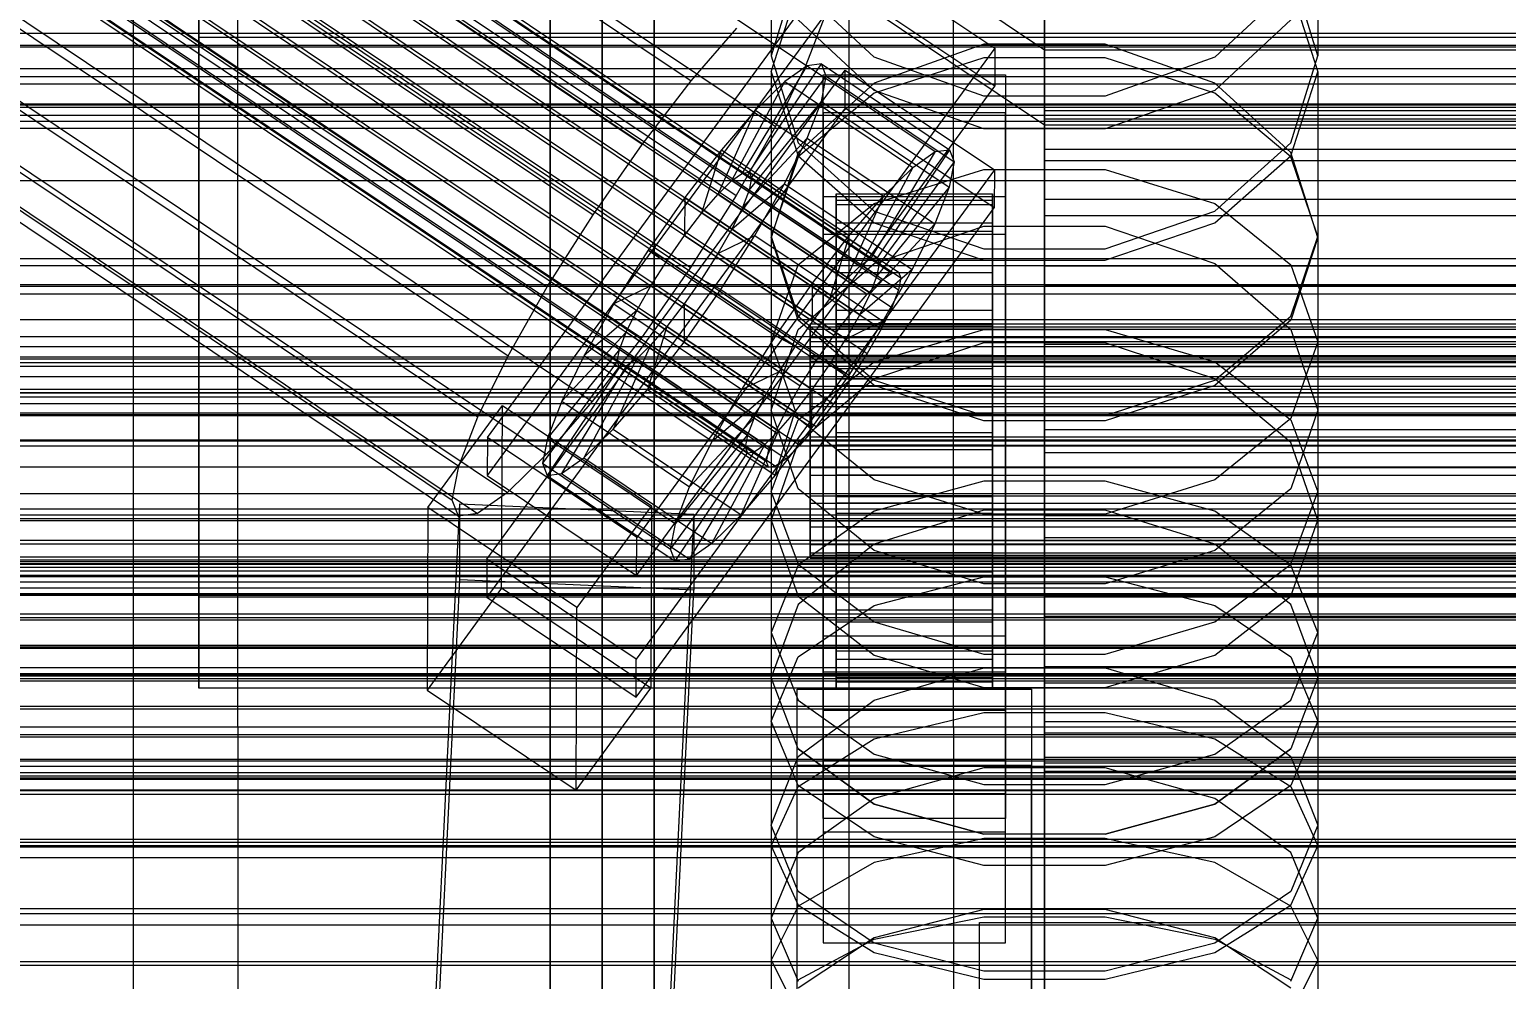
# Model space of a CAD drawing. Header units: millimetres. Extents: x -191664 to 191490, y -197311 to 10263.
# Drawn here: x -208 to -94.5, y -30609.4 to -30536.4 of the extents above; entities that cross this region are included whole.
import ezdxf

# ---------------------------------------------------------------- set-up
doc = ezdxf.new("R2010")
doc.units = ezdxf.units.MM
for name, color, linetype, lineweight in [('COTAS_USUARIO', 1, 'Continuous', 0), ('frontal_briquetadora', 7, 'Continuous', 0), ('frontal_C01', 7, 'Continuous', 0), ('frontal_C02', 7, 'Continuous', 0), ('frontal_C03', 7, 'Continuous', 0), ('frontal_mezcladora', 7, 'Continuous', 0), ('frontal_secador', 7, 'Continuous', 0)]:
    doc.layers.add(name, color=color, linetype=linetype, lineweight=lineweight)
doc.dimstyles.new('PLANTA_100', dxfattribs={"dimtxt": 250, "dimasz": 150, "dimexe": 150, "dimexo": 80, "dimgap": 100, "dimtad": 1, "dimtih": 1, "dimtoh": 1, "dimdec": 1, "dimdsep": 46, "dimcen": 0.09, "dimclrd": 1, "dimclre": 1, "dimclrt": 1, "dimadec": 0, "dimazin": 0, "dimtfac": 1, "dimtdec": 4, "dimtofl": 0, "dimtmove": 0, "dimatfit": 3, "dimfxl": 1, "dimtolj": 1, "dimtzin": 0, "dimarcsym": 0})

# ---------------------------------------------------------------- blocks, each defined once
blk = doc.blocks.new('*D108')
at = {"layer": 'COTAS_USUARIO', "color": 1, "lineweight": -2, "transparency": 16777216}
for p, q in [((-80, -30400), (-1350, -30400)), ((-1200, -31850), (-1200, -30550)), ((-80, -32000), (-1350, -32000))]:
    blk.add_line(p, q, dxfattribs=at)
at = {"layer": 'COTAS_USUARIO', "color": 1, "transparency": 16777216}
for points in [[(-1225, -30550), (-1175, -30550), (-1200, -30400)], [(-1225, -31850), (-1175, -31850), (-1200, -32000)]]:
    blk.add_solid(points, dxfattribs=at)
at = {"layer": 'Defpoints', "color": 0, "transparency": 16777216}
for p in [(-1200, -30400), (0, -30400), (0, -32000)]:
    blk.add_point(p, dxfattribs=at)
blk = doc.blocks.new('*D109')
at = {"layer": 'COTAS_USUARIO', "color": 1, "lineweight": -2, "transparency": 16777216}
for p, q in [((-80, -28700), (-1350, -28700)), ((-1200, -31850), (-1200, -28850)), ((-80, -32000), (-1350, -32000))]:
    blk.add_line(p, q, dxfattribs=at)
at = {"layer": 'COTAS_USUARIO', "color": 1, "transparency": 16777216}
for points in [[(-1225, -28850), (-1175, -28850), (-1200, -28700)], [(-1225, -31850), (-1175, -31850), (-1200, -32000)]]:
    blk.add_solid(points, dxfattribs=at)
at = {"layer": 'Defpoints', "color": 0, "transparency": 16777216}
for p in [(-1200, -28700), (0, -28700), (0, -32000)]:
    blk.add_point(p, dxfattribs=at)
blk = doc.blocks.new('*D110')
at = {"layer": 'COTAS_USUARIO', "color": 1, "lineweight": -2, "transparency": 16777216}
for p, q in [((-80, -30350), (-1350, -30350)), ((-1200, -31850), (-1200, -30500)), ((-80, -32000), (-1350, -32000))]:
    blk.add_line(p, q, dxfattribs=at)
at = {"layer": 'COTAS_USUARIO', "color": 1, "transparency": 16777216}
for points in [[(-1225, -30500), (-1175, -30500), (-1200, -30350)], [(-1225, -31850), (-1175, -31850), (-1200, -32000)]]:
    blk.add_solid(points, dxfattribs=at)
at = {"layer": 'Defpoints', "color": 0, "transparency": 16777216}
for p in [(-1200, -30350), (0, -30350), (0, -32000)]:
    blk.add_point(p, dxfattribs=at)
blk = doc.blocks.new('*D111')
at = {"layer": 'COTAS_USUARIO', "color": 1, "lineweight": -2, "transparency": 16777216}
for p, q in [((-80, -27700), (-1350, -27700)), ((-1200, -31850), (-1200, -27850)), ((-80, -32000), (-1350, -32000))]:
    blk.add_line(p, q, dxfattribs=at)
at = {"layer": 'COTAS_USUARIO', "color": 1, "transparency": 16777216}
for points in [[(-1225, -27850), (-1175, -27850), (-1200, -27700)], [(-1225, -31850), (-1175, -31850), (-1200, -32000)]]:
    blk.add_solid(points, dxfattribs=at)
at = {"layer": 'Defpoints', "color": 0, "transparency": 16777216}
for p in [(-1200, -27700), (0, -27700), (0, -32000)]:
    blk.add_point(p, dxfattribs=at)
blk = doc.blocks.new('*D121')
at = {"layer": 'COTAS_USUARIO', "color": 1, "lineweight": -2, "transparency": 16777216}
for p, q in [((-80, -29000), (-1350, -29000)), ((-1200, -31850), (-1200, -29150)), ((-80, -32000), (-1350, -32000))]:
    blk.add_line(p, q, dxfattribs=at)
at = {"layer": 'COTAS_USUARIO', "color": 1, "transparency": 16777216}
for points in [[(-1225, -29150), (-1175, -29150), (-1200, -29000)], [(-1225, -31850), (-1175, -31850), (-1200, -32000)]]:
    blk.add_solid(points, dxfattribs=at)
at = {"layer": 'Defpoints', "color": 0, "transparency": 16777216}
for p in [(-1200, -29000), (0, -29000), (0, -32000)]:
    blk.add_point(p, dxfattribs=at)

msp = doc.modelspace()

# ---------------------------------------------------------------- linework, layer by layer
at = {"layer": 'frontal_briquetadora', "color": 8, "true_color": 0x728089}
for p, q in [((-164, -30454.15), (-164, -30698)), ((-160, -30698), (-160, -30454.15)), ((-164, -30719.29), (-164, -30492.29))]:
    msp.add_line(p, q, dxfattribs=at)
at = {"layer": 'frontal_briquetadora', "color": 254, "true_color": 0xd5dbd6}
for p, q in [((-160, -30478.15), (-160, -30722)), ((-160, -30727.14), (-160, -30483.29))]:
    msp.add_line(p, q, dxfattribs=at)
at = {"layer": 'frontal_briquetadora', "color": 250, "true_color": 0x30373b}
for p, q in [((-160, -30483.29), (-160, -30715.65)), ((-160, -30722.08), (-160, -30489.72))]:
    msp.add_line(p, q, dxfattribs=at)
at = {"layer": 'frontal_briquetadora', "color": 252, "true_color": 0x77858c}
for p, q in [((-160, -30489.72), (-160, -30716.72)), ((-160, -30719.29), (-160, -30492.29))]:
    msp.add_line(p, q, dxfattribs=at)
at = {"layer": 'frontal_briquetadora', "color": 8, "true_color": 0x64747c}
for p, q in [((-168, -30713.16), (-168, -30492.29)), ((-160, -30492.29), (-160, -30713.16)), ((-168, -30497.43), (-168, -30718.3)), ((-160, -30718.3), (-160, -30497.43))]:
    msp.add_line(p, q, dxfattribs=at)
at = {"layer": 'frontal_briquetadora', "color": 9, "true_color": 0xb9c3c2}
for p, q in [((-160, -30536.5), (-160, -30526.04)), ((-151, -30526.33), (-151, -30538.42)), ((-109, -30526.33), (-109, -30538.42)), ((-160, -30529.17), (-160, -30538.19)), ((-195, -30580), (-195, -30530)), ((-195, -30530), (-195, -30537)), ((-160, -30530.03), (-160, -30544.8)), ((-160, -30530.5), (-160, -30545.25)), ((-160, -30545.7), (-160, -30530.97)), ((-148.92, -30531.6), (-151, -30538.42)), ((-109, -30538.42), (-111.08, -30531.6)), ((-151, -30539.63), (-148.92, -30533.19)), ((-143.09, -30538.5), (-148.92, -30533.08)), ((-111.08, -30533.08), (-116.91, -30538.5)), ((-111.08, -30533.19), (-109, -30539.63)), ((-143.09, -30541.07), (-148.92, -30535.65)), ((-111.08, -30535.65), (-116.91, -30541.07)), ((195, -30537), (-195, -30537)), ((-195, -30537), (-195, -30587)), ((-160, -30540.77), (-160, -30536.5)), ((-160, -30538.19), (-160, -30540.77)), ((-151, -30538.42), (-148.92, -30545.1)), ((-134.67, -30537.51), (-143.09, -30540.51)), ((-134.67, -30541.5), (-143.09, -30538.5)), ((-134.67, -30538.55), (-143.09, -30541.27)), ((-125.33, -30537.51), (-134.67, -30537.51)), ((-125.33, -30538.55), (-134.67, -30538.55)), ((-116.91, -30540.51), (-125.33, -30537.51)), ((-116.91, -30538.5), (-125.33, -30541.5)), ((-116.91, -30541.27), (-125.33, -30538.55)), ((-111.08, -30545.1), (-109, -30538.42)), ((-151, -30539.63), (-151, -30552.36)), ((-151, -30539.63), (-148.92, -30546.08)), ((-111.08, -30546.08), (-109, -30539.63)), ((-109, -30539.63), (-109, -30552.36)), ((-143.09, -30540.51), (-148.92, -30545.84)), ((-111.08, -30545.84), (-116.91, -30540.51)), ((-143.09, -30541.27), (-148.92, -30546.18)), ((-134.67, -30544.03), (-143.09, -30541.07)), ((-125.33, -30541.5), (-134.67, -30541.5)), ((-116.91, -30541.07), (-125.33, -30544.03)), ((-111.08, -30546.18), (-116.91, -30541.27)), ((-125.33, -30544.03), (-134.67, -30544.03)), ((-160, -30544.8), (-160, -30558.87)), ((-160, -30545.25), (-160, -30559.3)), ((-148.92, -30545.1), (-143.09, -30550.35)), ((-116.91, -30550.35), (-111.08, -30545.1)), ((-160, -30559.73), (-160, -30545.7)), ((-148.92, -30545.84), (-151, -30552.36)), ((-148.92, -30546.18), (-151, -30552.3)), ((-148.92, -30546.08), (-143.09, -30551.24)), ((-116.91, -30551.24), (-111.08, -30546.08)), ((-109, -30552.36), (-111.08, -30545.84)), ((-109, -30552.3), (-111.08, -30546.18)), ((-143.09, -30549.75), (-134.67, -30547.13)), ((-134.67, -30547.13), (-125.33, -30547.13)), ((-125.33, -30547.13), (-116.91, -30549.75)), ((-148.92, -30554.48), (-143.09, -30549.75)), ((-116.91, -30549.75), (-111.08, -30554.48)), ((-143.09, -30550.35), (-134.67, -30553.23)), ((-125.33, -30553.23), (-116.91, -30550.35)), ((-143.09, -30551.24), (-134.67, -30554.11)), ((-143.09, -30554.36), (-134.67, -30551.49)), ((-134.67, -30551.49), (-125.33, -30551.49)), ((-125.33, -30554.11), (-116.91, -30551.24)), ((-125.33, -30551.49), (-116.91, -30554.36)), ((-151, -30552.3), (-151, -30565.64)), ((-151, -30552.3), (-148.92, -30558.42)), ((-148.92, -30558.73), (-151, -30552.36)), ((-134.67, -30553.23), (-125.33, -30553.23)), ((-111.08, -30558.42), (-109, -30552.3)), ((-109, -30552.36), (-111.08, -30558.73)), ((-109, -30552.3), (-109, -30565.64)), ((-148.92, -30559.44), (-143.09, -30554.36)), ((-134.67, -30554.11), (-125.33, -30554.11)), ((-116.91, -30554.36), (-111.08, -30559.44)), ((-151, -30560.38), (-148.92, -30554.48)), ((-111.08, -30554.48), (-109, -30560.38)), ((-160, -30558.87), (-160, -30572.22)), ((-148.92, -30558.42), (-143.09, -30563.33)), ((-143.09, -30563.73), (-148.92, -30558.73)), ((-116.91, -30563.33), (-111.08, -30558.42)), ((-111.08, -30558.73), (-116.91, -30563.73)), ((-160, -30559.3), (-160, -30572.62)), ((-160, -30573.03), (-160, -30559.73)), ((-151, -30565.64), (-148.92, -30559.44)), ((-143.09, -30561.92), (-134.67, -30559.45)), ((-134.67, -30559.45), (-125.33, -30559.45)), ((-125.33, -30559.45), (-116.91, -30561.92)), ((-111.08, -30559.44), (-109, -30565.64)), ((-151, -30560.38), (-151, -30574.1)), ((-148.92, -30566.27), (-151, -30560.38)), ((-134.67, -30560.45), (-143.09, -30563.22)), ((-125.33, -30560.45), (-134.67, -30560.45)), ((-116.91, -30563.22), (-125.33, -30560.45)), ((-109, -30560.38), (-111.08, -30566.27)), ((-109, -30560.38), (-109, -30574.1)), ((-148.92, -30566.37), (-143.09, -30561.92)), ((-116.91, -30561.92), (-111.08, -30566.37)), ((-143.09, -30563.22), (-148.92, -30568.13)), ((-143.09, -30563.33), (-134.67, -30566.05)), ((-125.33, -30566.05), (-116.91, -30563.33)), ((-111.08, -30568.13), (-116.91, -30563.22)), ((-134.67, -30566.46), (-143.09, -30563.73)), ((-116.91, -30563.73), (-125.33, -30566.46)), ((-148.92, -30571.68), (-151, -30565.64)), ((-109, -30565.64), (-111.08, -30571.68)), ((-151, -30571.91), (-148.92, -30566.37)), ((-143.09, -30571), (-148.92, -30566.27)), ((-134.67, -30566.05), (-125.33, -30566.05)), ((-125.33, -30566.46), (-134.67, -30566.46)), ((-111.08, -30566.27), (-116.91, -30571)), ((-111.08, -30566.37), (-109, -30571.91)), ((-148.92, -30568.13), (-151, -30574.1)), ((-109, -30574.1), (-111.08, -30568.13)), ((-134.67, -30573.62), (-143.09, -30571)), ((-134.67, -30571.08), (-143.09, -30573.39)), ((-125.33, -30571.08), (-134.67, -30571.08)), ((-116.91, -30571), (-125.33, -30573.62)), ((-116.91, -30573.39), (-125.33, -30571.08)), ((-160, -30572.22), (-160, -30584.8)), ((-151, -30571.91), (-151, -30586.19)), ((-151, -30571.91), (-148.92, -30577.46)), ((-143.09, -30576.41), (-148.92, -30571.68)), ((-111.08, -30571.68), (-116.91, -30576.41)), ((-111.08, -30577.46), (-109, -30571.91)), ((-109, -30571.91), (-109, -30586.19)), ((-160, -30572.62), (-160, -30585.18)), ((-160, -30585.56), (-160, -30573.03)), ((-143.09, -30573.39), (-148.92, -30577.55)), ((-134.67, -30573.31), (-143.09, -30575.93)), ((-125.33, -30573.31), (-134.67, -30573.31)), ((-125.33, -30573.62), (-134.67, -30573.62)), ((-116.91, -30575.93), (-125.33, -30573.31)), ((-111.08, -30577.55), (-116.91, -30573.39)), ((-151, -30574.1), (-148.92, -30579.92)), ((-111.08, -30579.92), (-109, -30574.1)), ((-143.09, -30575.93), (-148.92, -30580.56)), ((-111.08, -30580.56), (-116.91, -30575.93)), ((-134.67, -30578.99), (-143.09, -30576.41)), ((-116.91, -30576.41), (-125.33, -30578.99)), ((-148.92, -30577.55), (-151, -30582.73)), ((-148.92, -30577.46), (-143.09, -30581.91)), ((-116.91, -30581.91), (-111.08, -30577.46)), ((-109, -30582.73), (-111.08, -30577.55)), ((-143.09, -30580.64), (-134.67, -30578.44)), ((-134.67, -30578.44), (-125.33, -30578.44)), ((-125.33, -30578.99), (-134.67, -30578.99)), ((-125.33, -30578.44), (-116.91, -30580.64)), ((-195, -30587), (-195, -30580)), ((195, -30580), (-195, -30580)), ((-148.92, -30580.56), (-151, -30586.19)), ((-148.92, -30579.92), (-143.09, -30584.46)), ((-116.91, -30584.46), (-111.08, -30579.92)), ((-109, -30586.19), (-111.08, -30580.56)), ((-148.92, -30584.6), (-143.09, -30580.64)), ((-116.91, -30580.64), (-111.08, -30584.6)), ((-151, -30582.73), (-151, -30597.53)), ((-151, -30582.73), (-148.92, -30587.92)), ((-143.09, -30581.91), (-134.67, -30584.38)), ((-125.33, -30584.38), (-116.91, -30581.91)), ((-111.08, -30587.92), (-109, -30582.73)), ((-109, -30582.73), (-109, -30597.53)), ((-160, -30584.8), (-160, -30596.59)), ((-151, -30589.54), (-148.92, -30584.6)), ((-143.09, -30584.46), (-134.67, -30586.94)), ((-134.67, -30584.38), (-125.33, -30584.38)), ((-125.33, -30586.94), (-116.91, -30584.46)), ((-111.08, -30584.6), (-109, -30589.54)), ((-160, -30585.18), (-160, -30596.94)), ((-160, -30597.3), (-160, -30585.56)), ((-148.92, -30591.66), (-151, -30586.19)), ((-143.09, -30587.91), (-134.67, -30585.44)), ((-134.67, -30585.44), (-125.33, -30585.44)), ((-125.33, -30585.44), (-116.91, -30587.91)), ((-109, -30586.19), (-111.08, -30591.66)), ((195, -30587), (-195, -30587)), ((-134.67, -30586.94), (-125.33, -30586.94)), ((-148.92, -30592.26), (-143.09, -30587.91)), ((-148.92, -30587.92), (-143.09, -30592.08)), ((-116.91, -30587.91), (-111.08, -30592.26)), ((-116.91, -30592.08), (-111.08, -30587.92)), ((-151, -30589.54), (-151, -30604.67)), ((-148.92, -30594.48), (-151, -30589.54)), ((-143.09, -30590.9), (-134.67, -30588.87)), ((-134.67, -30588.87), (-125.33, -30588.87)), ((-125.33, -30588.87), (-116.91, -30590.9)), ((-109, -30589.54), (-111.08, -30594.48)), ((-109, -30589.54), (-109, -30604.67)), ((-148.92, -30594.55), (-143.09, -30590.9)), ((-143.09, -30595.92), (-148.92, -30591.66)), ((-148.92, -30591.66), (-143.09, -30595.91)), ((-116.91, -30590.9), (-111.08, -30594.55)), ((-111.08, -30591.66), (-116.91, -30595.92)), ((-116.91, -30595.91), (-111.08, -30591.66)), ((-151, -30597.53), (-148.92, -30592.26)), ((-143.09, -30592.08), (-134.67, -30594.39)), ((-125.33, -30594.39), (-116.91, -30592.08)), ((-111.08, -30592.26), (-109, -30597.53)), ((-134.67, -30593.12), (-143.09, -30595.48)), ((-125.33, -30593.12), (-134.67, -30593.12)), ((-116.91, -30595.48), (-125.33, -30593.12)), ((-151, -30599.11), (-148.92, -30594.55)), ((-143.09, -30598.43), (-148.92, -30594.48)), ((-134.67, -30594.39), (-125.33, -30594.39)), ((-111.08, -30594.48), (-116.91, -30598.43)), ((-111.08, -30594.55), (-109, -30599.11)), ((-143.09, -30595.48), (-148.92, -30599.64)), ((-143.09, -30595.91), (-134.67, -30598.23)), ((-134.67, -30598.23), (-143.09, -30595.92)), ((-125.33, -30598.23), (-116.91, -30595.91)), ((-116.91, -30595.92), (-125.33, -30598.23)), ((-111.08, -30599.64), (-116.91, -30595.48)), ((-160, -30596.59), (-160, -30607.55)), ((-160, -30596.94), (-160, -30607.88)), ((-160, -30608.21), (-160, -30597.3)), ((-148.92, -30602.63), (-151, -30597.53)), ((-109, -30597.53), (-111.08, -30602.63)), ((-134.67, -30600.63), (-143.09, -30598.43)), ((-134.67, -30598.55), (-143.09, -30600.4)), ((-125.33, -30598.23), (-134.67, -30598.23)), ((-125.33, -30598.55), (-134.67, -30598.55)), ((-116.91, -30598.43), (-125.33, -30600.63)), ((-116.91, -30600.4), (-125.33, -30598.55)), ((-151, -30599.11), (-151, -30614.7)), ((-151, -30599.11), (-148.92, -30603.67)), ((-148.92, -30599.64), (-151, -30604.67)), ((-111.08, -30603.67), (-109, -30599.11)), ((-109, -30604.67), (-111.08, -30599.64)), ((-109, -30599.11), (-109, -30614.7)), ((-143.09, -30600.4), (-148.92, -30603.74)), ((-125.33, -30600.63), (-134.67, -30600.63)), ((-111.08, -30603.74), (-116.91, -30600.4)), ((-143.09, -30606.6), (-148.92, -30602.63)), ((-111.08, -30602.63), (-116.91, -30606.6)), ((-148.92, -30603.74), (-151, -30607.9)), ((-148.92, -30603.67), (-143.09, -30607.32)), ((-134.67, -30604), (-143.09, -30606.19)), ((-125.33, -30604), (-134.67, -30604)), ((-116.91, -30606.19), (-125.33, -30604)), ((-116.91, -30607.32), (-111.08, -30603.67)), ((-109, -30607.9), (-111.08, -30603.74)), ((-151, -30604.67), (-148.92, -30609.51)), ((-143.09, -30606.3), (-134.67, -30604.56)), ((-134.67, -30604.56), (-125.33, -30604.56)), ((-125.33, -30604.56), (-116.91, -30606.3)), ((-111.08, -30609.51), (-109, -30604.67)), ((-143.09, -30606.19), (-148.92, -30610.05)), ((-148.92, -30609.42), (-143.09, -30606.3)), ((-134.67, -30608.75), (-143.09, -30606.6)), ((-116.91, -30606.6), (-125.33, -30608.75)), ((-111.08, -30610.05), (-116.91, -30606.19)), ((-116.91, -30606.3), (-111.08, -30609.42)), ((-160, -30607.55), (-160, -30617.66)), ((-143.09, -30607.32), (-134.67, -30609.35)), ((-125.33, -30609.35), (-116.91, -30607.32)), ((-160, -30607.88), (-160, -30617.96)), ((-160, -30618.26), (-160, -30608.21)), ((-151, -30607.9), (-151, -30623.91)), ((-151, -30607.9), (-148.92, -30612.06)), ((-125.33, -30608.75), (-134.67, -30608.75)), ((-111.08, -30612.06), (-109, -30607.9)), ((-109, -30607.9), (-109, -30623.91)), ((-134.67, -30609.35), (-125.33, -30609.35))]:
    msp.add_line(p, q, dxfattribs=at)
at = {"layer": 'frontal_C01', "color": 139, "true_color": 0x345e4e}
for p, q in [((-130, -30740.44), (-130, -30428.25)), ((-130, -30433.94), (-130, -30746.13))]:
    msp.add_line(p, q, dxfattribs=at)
at = {"layer": 'frontal_C01', "color": 139, "true_color": 0x354b57}
for p, q in [((-425, -30543.44), (425, -30543.44)), ((-450, -30566.05), (450, -30566.05)), ((450, -30578.86), (-450, -30578.86)), ((450, -30599.21), (-450, -30599.21))]:
    msp.add_line(p, q, dxfattribs=at)
at = {"layer": 'frontal_C02', "color": 139, "true_color": 0x345e4e}
for p, q in [((-130, -30537.97), (-130, -30253.15)), ((-130, -30258.89), (-130, -30543.72)), ((-130, -30537.97), (-228.3, -30472.12)), ((-228.3, -30477.86), (-130, -30543.72)), ((-130, -30822.8), (-130, -30537.97)), ((0, -30537.97), (-130, -30537.97)), ((-130, -30543.72), (-130, -30828.54)), ((-130, -30543.72), (0, -30543.72))]:
    msp.add_line(p, q, dxfattribs=at)
at = {"layer": 'frontal_C02', "color": 9, "true_color": 0xbac6cb}
for p, q in [((-356.35, -30412.44), (-142.55, -30555.68)), ((-355.53, -30411.87), (-141.73, -30555.11)), ((-355.02, -30411.8), (-141.22, -30555.04)), ((-354.84, -30412.24), (-141.04, -30555.48)), ((-357.42, -30413.48), (-143.62, -30556.72)), ((-355.02, -30413.16), (-141.22, -30556.4)), ((-355.54, -30414.5), (-141.74, -30557.74)), ((-358.66, -30414.92), (-144.86, -30558.16)), ((-146.2, -30559.9), (-360, -30416.65)), ((-356.36, -30416.16), (-142.56, -30559.4)), ((-357.43, -30418.04), (-143.64, -30561.28)), ((-361.33, -30418.57), (-147.53, -30561.81)), ((-362.58, -30420.53), (-148.78, -30563.77)), ((-358.68, -30420), (-144.88, -30563.24)), ((-363.65, -30422.41), (-149.85, -30565.65)), ((-360.02, -30421.92), (-146.22, -30565.16)), ((-361.35, -30423.65), (-147.55, -30566.89)), ((-364.47, -30424.07), (-150.67, -30567.32)), ((-364.99, -30425.41), (-151.19, -30568.65)), ((-363.66, -30426.13), (-149.86, -30569.37)), ((-362.6, -30425.09), (-148.8, -30568.33)), ((-365.17, -30426.33), (-151.37, -30569.58)), ((-364.99, -30426.77), (-151.2, -30570.02)), ((-364.48, -30426.7), (-150.68, -30569.95)), ((-142.55, -30555.68), (-141.73, -30555.11)), ((-141.73, -30555.11), (-141.22, -30555.04)), ((-141.22, -30555.04), (-141.04, -30555.48)), ((-141.04, -30555.48), (-141.22, -30556.4)), ((-144.86, -30558.16), (-143.62, -30556.72)), ((-143.62, -30556.72), (-142.55, -30555.68)), ((-141.22, -30556.4), (-141.74, -30557.74)), ((-141.74, -30557.74), (-142.56, -30559.4)), ((-146.2, -30559.9), (-144.86, -30558.16)), ((-148, -30559.4), (-148, -30559.01)), ((-148, -30559.01), (-148, -30559.24)), ((-148, -30559.01), (148, -30559.01)), ((-148, -30559.24), (-148, -30560.06)), ((-148, -30559.24), (148, -30559.24)), ((-148, -30560.37), (-148, -30559.4)), ((-148, -30559.4), (148, -30559.4)), ((-148, -30560.06), (-148, -30561.43)), ((-148, -30560.06), (148, -30560.06)), ((-147.53, -30561.81), (-146.2, -30559.9)), ((-142.56, -30559.4), (-143.64, -30561.28)), ((-148, -30561.87), (-148, -30560.37)), ((-148, -30560.37), (148, -30560.37)), ((-148.78, -30563.77), (-147.53, -30561.81)), ((-148, -30561.43), (-148, -30563.24)), ((-148, -30561.43), (148, -30561.43)), ((-148, -30563.78), (-148, -30561.87)), ((-148, -30561.87), (148, -30561.87)), ((-143.64, -30561.28), (-144.88, -30563.24)), ((-148, -30563.24), (-148, -30565.38)), ((-148, -30563.24), (148, -30563.24)), ((-144.88, -30563.24), (-146.22, -30565.16)), ((-149.85, -30565.65), (-148.78, -30563.77)), ((-148, -30565.98), (-148, -30563.78)), ((-148, -30563.78), (148, -30563.78)), ((-150.67, -30567.32), (-149.85, -30565.65)), ((-148, -30565.38), (-148, -30567.69)), ((148, -30565.38), (-148, -30565.38)), ((-146.22, -30565.16), (-147.55, -30566.89)), ((-147.55, -30566.89), (-148.8, -30568.33)), ((-148, -30568.32), (-148, -30565.98)), ((-148, -30565.98), (148, -30565.98)), ((-151.19, -30568.65), (-150.67, -30567.32)), ((-148, -30567.69), (-148, -30570.03)), ((-148, -30567.69), (148, -30567.69)), ((-151.37, -30569.58), (-151.19, -30568.65)), ((-148.8, -30568.33), (-149.86, -30569.37)), ((-148, -30570.64), (-148, -30568.32)), ((-148, -30568.32), (148, -30568.32)), ((-151.2, -30570.02), (-151.37, -30569.58)), ((-150.68, -30569.95), (-151.2, -30570.02)), ((-149.86, -30569.37), (-150.68, -30569.95)), ((-148, -30570.03), (-148, -30572.23)), ((-148, -30570.03), (148, -30570.03)), ((-148, -30572.78), (-148, -30570.64)), ((-148, -30570.64), (148, -30570.64)), ((-148, -30572.23), (-148, -30574.15)), ((-148, -30572.23), (148, -30572.23)), ((-148, -30574.59), (-148, -30572.78)), ((-148, -30572.78), (148, -30572.78)), ((-148, -30574.15), (-148, -30575.64)), ((-148, -30574.15), (148, -30574.15)), ((-148, -30575.95), (-148, -30574.59)), ((-148, -30574.59), (148, -30574.59)), ((-148, -30575.64), (-148, -30576.61)), ((-148, -30575.64), (148, -30575.64)), ((-148, -30576.78), (-148, -30575.95)), ((-148, -30575.95), (148, -30575.95)), ((-148, -30576.61), (-148, -30577)), ((-148, -30576.61), (148, -30576.61)), ((-148, -30577), (-148, -30576.78)), ((-148, -30576.78), (148, -30576.78)), ((-148, -30577), (148, -30577))]:
    msp.add_line(p, q, dxfattribs=at)
at = {"layer": 'frontal_C02', "color": 252, "true_color": 0x83939a}
for p, q in [((-332.66, -30415.65), (-148.35, -30539.13)), ((-341.46, -30416.84), (-157.15, -30540.33)), ((-334.98, -30420.35), (-150.67, -30543.83)), ((-160.92, -30545.22), (-345.23, -30421.74)), ((-338, -30425.65), (-153.69, -30549.13)), ((-349, -30427.14), (-164.69, -30550.63)), ((-341.52, -30431.19), (-157.21, -30554.67)), ((-352.52, -30432.68), (-168.21, -30556.17)), ((-345.29, -30436.59), (-160.98, -30560.07)), ((-355.54, -30437.98), (-171.23, -30561.46)), ((-349.06, -30441.48), (-164.75, -30564.97)), ((-357.86, -30442.68), (-173.55, -30566.16)), ((-359.33, -30446.46), (-175.02, -30569.94)), ((-352.57, -30445.54), (-168.26, -30569.02)), ((-355.58, -30448.48), (-171.28, -30571.96)), ((-359.83, -30449.06), (-175.52, -30572.54)), ((-359.34, -30450.3), (-175.03, -30573.78)), ((-357.89, -30450.1), (-173.58, -30573.59)), ((-157.15, -30540.33), (-153.64, -30536.27)), ((-146.89, -30535.35), (-148.35, -30539.13)), ((-148.35, -30539.13), (-150.67, -30543.83)), ((-160.92, -30545.22), (-157.15, -30540.33)), ((-130, -30543.72), (-130, -30542.62)), ((-130, -30542.62), (-130, -30543.26)), ((-130, -30542.62), (130, -30542.62)), ((-150.67, -30543.83), (-153.69, -30549.13)), ((-130, -30543.26), (-130, -30545.58)), ((-130, -30543.26), (130, -30543.26)), ((-130, -30546.46), (-130, -30543.72)), ((-130, -30543.72), (130, -30543.72)), ((-164.69, -30550.63), (-160.92, -30545.22)), ((-130, -30545.58), (-130, -30549.43)), ((-130, -30545.58), (130, -30545.58)), ((-130, -30550.68), (-130, -30546.46)), ((-130, -30546.46), (130, -30546.46)), ((-153.69, -30549.13), (-157.21, -30554.67)), ((-130, -30549.43), (-130, -30554.55)), ((-130, -30549.43), (130, -30549.43)), ((-168.21, -30556.17), (-164.69, -30550.63)), ((-130, -30556.08), (-130, -30550.68)), ((-130, -30550.68), (130, -30550.68)), ((-157.21, -30554.67), (-160.98, -30560.07)), ((-130, -30554.55), (-130, -30560.58)), ((-130, -30554.55), (130, -30554.55)), ((-171.23, -30561.46), (-168.21, -30556.17)), ((-130, -30562.29), (-130, -30556.08)), ((-130, -30556.08), (130, -30556.08)), ((-160.98, -30560.07), (-164.75, -30564.97)), ((-130, -30560.58), (-130, -30567.12)), ((130, -30560.58), (-130, -30560.58)), ((-173.55, -30566.16), (-171.23, -30561.46)), ((-130, -30568.89), (-130, -30562.29)), ((-130, -30562.29), (130, -30562.29)), ((-164.75, -30564.97), (-168.26, -30569.02)), ((-175.02, -30569.94), (-173.55, -30566.16)), ((-130, -30567.12), (-130, -30573.72)), ((-130, -30567.12), (130, -30567.12)), ((-168.26, -30569.02), (-171.28, -30571.96)), ((-130, -30575.43), (-130, -30568.89)), ((-130, -30568.89), (130, -30568.89)), ((-175.52, -30572.54), (-175.02, -30569.94)), ((-175.03, -30573.78), (-175.52, -30572.54)), ((-171.28, -30571.96), (-173.58, -30573.59)), ((-173.58, -30573.59), (-175.03, -30573.78)), ((-130, -30573.72), (-130, -30579.93)), ((-130, -30573.72), (130, -30573.72)), ((-130, -30581.46), (-130, -30575.43)), ((-130, -30575.43), (130, -30575.43)), ((-130, -30579.93), (-130, -30585.33)), ((-130, -30579.93), (130, -30579.93)), ((-130, -30586.58), (-130, -30581.46)), ((-130, -30581.46), (130, -30581.46)), ((-130, -30585.33), (-130, -30589.55)), ((-130, -30585.33), (130, -30585.33)), ((-130, -30590.43), (-130, -30586.58)), ((-130, -30586.58), (130, -30586.58)), ((-130, -30589.55), (-130, -30592.3)), ((-130, -30589.55), (130, -30589.55)), ((-130, -30592.75), (-130, -30590.43)), ((-130, -30590.43), (130, -30590.43)), ((-130, -30592.3), (-130, -30593.39)), ((-130, -30592.3), (130, -30592.3)), ((-130, -30593.39), (-130, -30592.75)), ((-130, -30592.75), (130, -30592.75)), ((-130, -30593.39), (130, -30593.39))]:
    msp.add_line(p, q, dxfattribs=at)
at = {"layer": 'frontal_C02', "color": 139, "true_color": 0x354b57}
for p, q in [((-172.81, -30567.74), (-145.28, -30530.14)), ((-145.28, -30530.14), (-133.81, -30537.83)), ((-145.29, -30533.07), (-172.82, -30570.66)), ((-133.82, -30540.75), (-145.29, -30533.07)), ((-133.81, -30537.83), (-161.34, -30575.42)), ((-133.81, -30537.83), (-133.82, -30540.75)), ((-172.85, -30577.09), (-145.32, -30539.5)), ((-145.33, -30542.42), (-145.32, -30539.5)), ((-145.32, -30539.5), (-133.85, -30547.18)), ((-161.35, -30578.34), (-133.82, -30540.75)), ((-147, -30542.8), (-147, -30539.87)), ((-147, -30539.87), (-133, -30539.87)), ((-147, -30585.78), (-147, -30539.87)), ((-133, -30539.87), (-133, -30542.8)), ((-133, -30539.87), (-133, -30585.78)), ((-145.33, -30542.42), (-172.86, -30580.01)), ((-133, -30542.8), (-147, -30542.8)), ((-147, -30542.8), (-147, -30588.7)), ((-133.86, -30550.1), (-145.33, -30542.42)), ((-133, -30588.7), (-133, -30542.8)), ((-133.85, -30547.18), (-161.38, -30584.77)), ((-133.85, -30547.18), (-133.86, -30550.1)), ((-147, -30552.15), (-147, -30549.23)), ((-147, -30549.23), (-133, -30549.23)), ((-147, -30595.13), (-147, -30549.23)), ((-133, -30549.23), (-133, -30552.15)), ((-133, -30549.23), (-133, -30595.13)), ((-161.39, -30587.69), (-133.86, -30550.1)), ((-133, -30552.15), (-147, -30552.15)), ((-147, -30552.15), (-147, -30598.05)), ((-133, -30598.05), (-133, -30552.15)), ((-177.39, -30573.12), (-171.66, -30565.29)), ((-171.72, -30579.32), (-171.66, -30565.29)), ((-171.66, -30565.29), (-160.19, -30572.98)), ((-172.81, -30567.74), (-172.82, -30570.66)), ((-161.34, -30575.42), (-172.81, -30567.74)), ((-172.82, -30570.66), (-161.35, -30578.34)), ((-177.81, -30632.21), (-174.94, -30572.83)), ((-177.39, -30573.12), (-177.45, -30587.15)), ((-165.93, -30580.81), (-177.39, -30573.12)), ((-174.94, -30578.68), (-174.94, -30572.83)), ((-174.94, -30572.83), (-156.96, -30573.62)), ((-160.19, -30572.98), (-165.93, -30580.81)), ((-160.19, -30572.98), (-160.25, -30587.01)), ((-156.96, -30573.62), (-159.83, -30633)), ((-156.96, -30573.62), (-156.96, -30579.47)), ((-161.35, -30578.34), (-161.34, -30575.42)), ((-172.85, -30577.09), (-172.86, -30580.01)), ((-161.38, -30584.77), (-172.85, -30577.09)), ((-177.81, -30638.05), (-174.94, -30578.68)), ((-171.72, -30579.32), (-177.45, -30587.15)), ((-156.96, -30579.47), (-174.94, -30578.68)), ((-160.25, -30587.01), (-171.72, -30579.32)), ((-172.86, -30580.01), (-161.39, -30587.69)), ((-159.83, -30638.85), (-156.96, -30579.47)), ((-165.98, -30594.84), (-165.93, -30580.81)), ((-147, -30597.02), (-147, -30582.99)), ((-147, -30582.99), (-133, -30582.99)), ((-147, -30592.55), (-147, -30582.99)), ((-133, -30582.99), (-133, -30597.02)), ((-133, -30582.99), (-133, -30592.55)), ((-161.39, -30587.69), (-161.38, -30584.77)), ((-133, -30585.78), (-147, -30585.78)), ((-147, -30585.78), (-147, -30588.7)), ((-133, -30588.7), (-133, -30585.78)), ((-177.45, -30587.15), (-165.98, -30594.84)), ((-165.98, -30594.84), (-160.25, -30587.01)), ((-149, -30592.93), (-149, -30587.08)), ((-149, -30587.08), (-131, -30587.08)), ((-149, -30632.6), (-149, -30587.08)), ((-131, -30587.08), (-131, -30592.93)), ((-131, -30587.08), (-131, -30632.6)), ((-147, -30588.7), (-133, -30588.7)), ((-131, -30592.93), (-149, -30592.93)), ((-149, -30638.45), (-149, -30592.93)), ((-133, -30592.55), (-147, -30592.55)), ((-147, -30592.55), (-147, -30606.58)), ((-133, -30606.58), (-133, -30592.55)), ((-131, -30638.45), (-131, -30592.93)), ((-133, -30595.13), (-147, -30595.13)), ((-147, -30595.13), (-147, -30598.05)), ((-133, -30598.05), (-133, -30595.13)), ((-133, -30597.02), (-147, -30597.02)), ((-147, -30597.02), (-147, -30606.58)), ((-133, -30606.58), (-133, -30597.02)), ((-147, -30598.05), (-133, -30598.05)), ((-147, -30606.58), (-133, -30606.58))]:
    msp.add_line(p, q, dxfattribs=at)
at = {"layer": 'frontal_C02', "color": 155, "true_color": 0x617580}
for p, q in [((-153.2, -30547.42), (-148.23, -30539.18)), ((-152.69, -30547.35), (-147.14, -30539.03)), ((-148.23, -30539.18), (-149.95, -30540.39)), ((-147.14, -30539.03), (-148.23, -30539.18)), ((-148.23, -30539.18), (-138.4, -30545.77)), ((-147.14, -30539.03), (-137.31, -30545.62)), ((-146.78, -30539.96), (-147.14, -30539.03)), ((-154.02, -30548), (-149.95, -30540.39)), ((-152.51, -30547.79), (-146.78, -30539.96)), ((-149.95, -30540.39), (-152.21, -30542.59)), ((-149.95, -30540.39), (-140.12, -30546.98)), ((-147.15, -30541.91), (-146.78, -30539.96)), ((-146.78, -30539.96), (-136.95, -30546.55)), ((-152.69, -30548.72), (-147.15, -30541.91)), ((-148.25, -30544.73), (-147.15, -30541.91)), ((-147.15, -30541.91), (-137.32, -30548.49)), ((-155.08, -30549.04), (-152.21, -30542.59)), ((-152.21, -30542.59), (-154.83, -30545.63)), ((-152.21, -30542.59), (-142.38, -30549.18)), ((-153.21, -30550.05), (-148.25, -30544.73)), ((-149.99, -30548.25), (-148.25, -30544.73)), ((-148.25, -30544.73), (-138.42, -30551.32)), ((-154.83, -30545.63), (-157.65, -30549.29)), ((-156.33, -30550.48), (-154.83, -30545.63)), ((-154.83, -30545.63), (-145, -30552.21)), ((-138.4, -30545.77), (-143.37, -30554.01)), ((-137.31, -30545.62), (-142.86, -30553.94)), ((-140.12, -30546.98), (-138.4, -30545.77)), ((-138.4, -30545.77), (-137.31, -30545.62)), ((-137.31, -30545.62), (-136.95, -30546.55)), ((-154.02, -30548), (-153.2, -30547.42)), ((-153.2, -30547.42), (-152.69, -30547.35)), ((-143.37, -30554.01), (-153.2, -30547.42)), ((-142.86, -30553.94), (-152.69, -30547.35)), ((-152.69, -30547.35), (-152.51, -30547.79)), ((-140.12, -30546.98), (-144.19, -30554.58)), ((-136.95, -30546.55), (-142.68, -30554.38)), ((-142.38, -30549.18), (-140.12, -30546.98)), ((-136.95, -30546.55), (-137.32, -30548.49)), ((-155.08, -30549.04), (-154.02, -30548)), ((-154.03, -30551.72), (-149.99, -30548.25)), ((-144.19, -30554.58), (-154.02, -30548)), ((-152.69, -30548.72), (-153.21, -30550.05)), ((-152.51, -30547.79), (-152.69, -30548.72)), ((-142.86, -30555.3), (-152.69, -30548.72)), ((-142.68, -30554.38), (-152.51, -30547.79)), ((-152.25, -30552.21), (-149.99, -30548.25)), ((-149.99, -30548.25), (-140.16, -30554.83)), ((-137.32, -30548.49), (-142.86, -30555.3)), ((-137.32, -30548.49), (-138.42, -30551.32)), ((-157.65, -30549.29), (-160.47, -30553.33)), ((-157.65, -30549.29), (-157.66, -30552.21)), ((-147.82, -30555.88), (-157.65, -30549.29)), ((-156.33, -30550.48), (-155.08, -30549.04)), ((-145.26, -30555.63), (-155.08, -30549.04)), ((-146, -30559.01), (-146, -30549.02)), ((-146, -30549.02), (-146, -30549.49)), ((-146, -30549.02), (-134, -30549.02)), ((-146, -30549.84), (-146, -30549.02)), ((-146, -30559.24), (-146, -30549.49)), ((-146, -30549.49), (-146, -30551.23)), ((-146, -30549.49), (-134, -30549.49)), ((-146, -30559.4), (-146, -30549.84)), ((-146, -30549.84), (-134, -30549.84)), ((-146, -30551.89), (-146, -30549.84)), ((-142.38, -30549.18), (-145.26, -30555.63)), ((-145, -30552.21), (-142.38, -30549.18)), ((-134, -30549.49), (-134, -30549.02)), ((-134, -30549.02), (-134, -30559.01)), ((-134, -30549.02), (-134, -30549.84)), ((-134, -30551.23), (-134, -30549.49)), ((-134, -30549.49), (-134, -30559.24)), ((-134, -30549.84), (-134, -30559.4)), ((-134, -30549.84), (-134, -30551.89)), ((-157.66, -30552.21), (-156.33, -30550.48)), ((-146.5, -30557.06), (-156.33, -30550.48)), ((-153.21, -30550.05), (-154.03, -30551.72)), ((-143.38, -30556.64), (-153.21, -30550.05)), ((-154.03, -30551.72), (-155.1, -30553.6)), ((-144.2, -30558.3), (-154.03, -30551.72)), ((-146, -30560.06), (-146, -30551.23)), ((-146, -30551.23), (-146, -30554.11)), ((-146, -30551.23), (-134, -30551.23)), ((-146, -30560.37), (-146, -30551.89)), ((-146, -30551.89), (-134, -30551.89)), ((-146, -30555.05), (-146, -30551.89)), ((-138.42, -30551.32), (-143.38, -30556.64)), ((-138.42, -30551.32), (-140.16, -30554.83)), ((-134, -30554.11), (-134, -30551.23)), ((-134, -30551.23), (-134, -30560.06)), ((-134, -30551.89), (-134, -30560.37)), ((-134, -30551.89), (-134, -30555.05)), ((-159, -30554.13), (-157.66, -30552.21)), ((-157.66, -30552.21), (-147.83, -30558.8)), ((-155.1, -30553.6), (-152.25, -30552.21)), ((-154.88, -30556.36), (-152.25, -30552.21)), ((-152.25, -30552.21), (-142.42, -30558.8)), ((-147.82, -30555.88), (-145, -30552.21)), ((-145, -30552.21), (-146.5, -30557.06)), ((-160.47, -30553.33), (-163.1, -30557.47)), ((-159, -30554.13), (-160.47, -30553.33)), ((-160.47, -30553.33), (-150.64, -30559.92)), ((-160.25, -30556.09), (-159, -30554.13)), ((-149.17, -30560.71), (-159, -30554.13)), ((-155.1, -30553.6), (-156.35, -30555.56)), ((-145.27, -30560.18), (-155.1, -30553.6)), ((-146, -30561.43), (-146, -30554.11)), ((-146, -30554.11), (-146, -30557.94)), ((-146, -30554.11), (-134, -30554.11)), ((-143.37, -30554.01), (-144.19, -30554.58)), ((-142.86, -30553.94), (-143.37, -30554.01)), ((-142.68, -30554.38), (-142.86, -30553.94)), ((-142.86, -30555.3), (-142.68, -30554.38)), ((-134, -30557.94), (-134, -30554.11)), ((-134, -30554.11), (-134, -30561.43)), ((-156.35, -30555.56), (-157.69, -30557.47)), ((-156.35, -30555.56), (-154.88, -30556.36)), ((-146.52, -30562.15), (-156.35, -30555.56)), ((-146, -30561.87), (-146, -30555.05)), ((-146, -30555.05), (-134, -30555.05)), ((-146, -30559.08), (-146, -30555.05)), ((-144.19, -30554.58), (-145.26, -30555.63)), ((-140.16, -30554.83), (-144.2, -30558.3)), ((-143.38, -30556.64), (-142.86, -30555.3)), ((-140.16, -30554.83), (-142.42, -30558.8)), ((-134, -30555.05), (-134, -30561.87)), ((-134, -30555.05), (-134, -30559.08)), ((-160.25, -30556.09), (-163.1, -30557.47)), ((-161.32, -30557.97), (-160.25, -30556.09)), ((-150.42, -30562.68), (-160.25, -30556.09)), ((-157.7, -30560.4), (-154.88, -30556.36)), ((-154.88, -30556.36), (-145.05, -30562.94)), ((-150.64, -30559.92), (-147.82, -30555.88)), ((-147.83, -30558.8), (-147.82, -30555.88)), ((-145.26, -30555.63), (-146.5, -30557.06)), ((-144.2, -30558.3), (-143.38, -30556.64)), ((-163.1, -30557.47), (-165.37, -30561.44)), ((-163.1, -30557.47), (-153.27, -30564.06)), ((-157.69, -30557.47), (-159.02, -30559.21)), ((-157.69, -30557.47), (-157.7, -30560.4)), ((-147.86, -30564.06), (-157.69, -30557.47)), ((-146.5, -30557.06), (-147.83, -30558.8)), ((-161.32, -30557.97), (-165.37, -30561.44)), ((-162.14, -30559.63), (-161.32, -30557.97)), ((-151.49, -30564.55), (-161.32, -30557.97)), ((-147.83, -30558.8), (-149.17, -30560.71)), ((-146, -30563.24), (-146, -30557.94)), ((-146, -30557.94), (-146, -30562.45)), ((-146, -30557.94), (-134, -30557.94)), ((-145.27, -30560.18), (-144.2, -30558.3)), ((-142.42, -30558.8), (-145.27, -30560.18)), ((-142.42, -30558.8), (-145.05, -30562.94)), ((-134, -30562.45), (-134, -30557.94)), ((-134, -30557.94), (-134, -30563.24)), ((-162.14, -30559.63), (-167.1, -30564.95)), ((-162.66, -30560.97), (-162.14, -30559.63)), ((-152.31, -30566.22), (-162.14, -30559.63)), ((-159.02, -30559.21), (-160.52, -30564.06)), ((-159.02, -30559.21), (-160.27, -30560.65)), ((-149.19, -30565.79), (-159.02, -30559.21)), ((-153.27, -30564.06), (-150.64, -30559.92)), ((-150.64, -30559.92), (-149.17, -30560.71)), ((-146, -30559.24), (-146, -30559.01)), ((-134, -30559.01), (-146, -30559.01)), ((-146, -30559.01), (-146, -30559.4)), ((-146, -30563.78), (-146, -30559.08)), ((-146, -30559.08), (-134, -30559.08)), ((-146, -30563.73), (-146, -30559.08)), ((-146, -30560.06), (-146, -30559.24)), ((-134, -30559.24), (-146, -30559.24)), ((-134, -30559.4), (-146, -30559.4)), ((-146, -30559.4), (-146, -30560.37)), ((-146, -30561.43), (-146, -30560.06)), ((-134, -30560.06), (-146, -30560.06)), ((-134, -30559.01), (-134, -30559.24)), ((-134, -30559.4), (-134, -30559.01)), ((-134, -30559.08), (-134, -30563.78)), ((-134, -30559.08), (-134, -30563.73)), ((-134, -30559.24), (-134, -30560.06)), ((-134, -30560.37), (-134, -30559.4)), ((-134, -30560.06), (-134, -30561.43)), ((-162.66, -30560.97), (-168.2, -30567.78)), ((-160.27, -30560.65), (-163.14, -30567.09)), ((-162.84, -30561.89), (-162.66, -30560.97)), ((-152.83, -30567.56), (-162.66, -30560.97)), ((-160.27, -30560.65), (-161.33, -30561.69)), ((-160.52, -30564.06), (-157.7, -30560.4)), ((-150.44, -30567.23), (-160.27, -30560.65)), ((-157.7, -30560.4), (-147.87, -30566.98)), ((-149.17, -30560.71), (-150.42, -30562.68)), ((-146.52, -30562.15), (-145.27, -30560.18)), ((-134, -30560.37), (-146, -30560.37)), ((-146, -30560.37), (-146, -30561.87)), ((-134, -30561.87), (-134, -30560.37)), ((-162.84, -30561.89), (-168.57, -30569.72)), ((-162.66, -30562.33), (-168.21, -30570.65)), ((-162.15, -30562.26), (-167.12, -30570.51)), ((-165.37, -30561.44), (-167.1, -30564.95)), ((-161.33, -30561.69), (-165.4, -30569.29)), ((-165.37, -30561.44), (-155.54, -30568.02)), ((-162.66, -30562.33), (-162.84, -30561.89)), ((-153.01, -30568.48), (-162.84, -30561.89)), ((-162.15, -30562.26), (-162.66, -30562.33)), ((-152.83, -30568.92), (-162.66, -30562.33)), ((-161.33, -30561.69), (-162.15, -30562.26)), ((-152.32, -30568.85), (-162.15, -30562.26)), ((-151.5, -30568.27), (-161.33, -30561.69)), ((-147.86, -30564.06), (-146.52, -30562.15)), ((-145.05, -30562.94), (-146.52, -30562.15)), ((-146, -30563.24), (-146, -30561.43)), ((-134, -30561.43), (-146, -30561.43)), ((-134, -30561.87), (-146, -30561.87)), ((-146, -30561.87), (-146, -30563.78)), ((-134, -30561.43), (-134, -30563.24)), ((-134, -30563.78), (-134, -30561.87)), ((-153.27, -30564.06), (-150.42, -30562.68)), ((-150.42, -30562.68), (-151.49, -30564.55)), ((-145.05, -30562.94), (-147.87, -30566.98)), ((-146, -30562.45), (-146, -30565.38)), ((-134, -30562.45), (-146, -30562.45)), ((-146, -30562.45), (-146, -30567.35)), ((-146, -30565.38), (-146, -30563.24)), ((-134, -30563.24), (-146, -30563.24)), ((-134, -30565.38), (-134, -30562.45)), ((-134, -30567.35), (-134, -30562.45)), ((-134, -30563.24), (-134, -30565.38)), ((-163.14, -30567.09), (-160.52, -30564.06)), ((-160.52, -30564.06), (-150.69, -30570.64)), ((-155.54, -30568.02), (-153.27, -30564.06)), ((-155.54, -30568.02), (-151.49, -30564.55)), ((-151.49, -30564.55), (-152.31, -30566.22)), ((-149.19, -30565.79), (-147.86, -30564.06)), ((-147.87, -30566.98), (-147.86, -30564.06)), ((-146, -30565.98), (-146, -30563.73)), ((-146, -30563.73), (-134, -30563.73)), ((-146, -30568.67), (-146, -30563.73)), ((-134, -30563.78), (-146, -30563.78)), ((-146, -30563.78), (-146, -30565.98)), ((-134, -30563.73), (-134, -30565.98)), ((-134, -30563.73), (-134, -30568.67)), ((-134, -30565.98), (-134, -30563.78)), ((-167.1, -30564.95), (-168.2, -30567.78)), ((-167.1, -30564.95), (-157.27, -30571.54)), ((-150.69, -30570.64), (-149.19, -30565.79)), ((-150.44, -30567.23), (-149.19, -30565.79)), ((-146, -30565.38), (-134, -30565.38)), ((-146, -30567.69), (-146, -30565.38)), ((-134, -30565.38), (-134, -30567.69)), ((-157.27, -30571.54), (-152.31, -30566.22)), ((-152.31, -30566.22), (-152.83, -30567.56)), ((-134, -30565.98), (-146, -30565.98)), ((-146, -30565.98), (-146, -30568.32)), ((-134, -30568.32), (-134, -30565.98)), ((-168.2, -30567.78), (-168.57, -30569.72)), ((-168.2, -30567.78), (-158.37, -30574.36)), ((-165.4, -30569.29), (-163.14, -30567.09)), ((-163.14, -30567.09), (-153.31, -30573.68)), ((-158.37, -30574.36), (-152.83, -30567.56)), ((-157.27, -30571.54), (-155.54, -30568.02)), ((-153.31, -30573.68), (-150.44, -30567.23)), ((-152.83, -30567.56), (-153.01, -30568.48)), ((-151.5, -30568.27), (-150.44, -30567.23)), ((-147.87, -30566.98), (-150.69, -30570.64)), ((-146, -30567.69), (-146, -30567.35)), ((-146, -30567.35), (-146, -30572.28)), ((-146, -30567.35), (-134, -30567.35)), ((-146, -30570.03), (-146, -30567.69)), ((-134, -30567.69), (-146, -30567.69)), ((-134, -30572.28), (-134, -30567.35)), ((-134, -30567.35), (-134, -30567.69)), ((-134, -30567.69), (-134, -30570.03)), ((-158.74, -30576.31), (-153.01, -30568.48)), ((-158.38, -30577.24), (-152.83, -30568.92)), ((-157.29, -30577.09), (-152.32, -30568.85)), ((-155.57, -30575.88), (-151.5, -30568.27)), ((-153.01, -30568.48), (-152.83, -30568.92)), ((-152.83, -30568.92), (-152.32, -30568.85)), ((-152.32, -30568.85), (-151.5, -30568.27)), ((-146, -30568.32), (-146, -30568.67)), ((-134, -30568.32), (-146, -30568.32)), ((-146, -30568.32), (-146, -30570.64)), ((-146, -30568.67), (-134, -30568.67)), ((-146, -30573.56), (-146, -30568.67)), ((-134, -30568.67), (-134, -30568.32)), ((-134, -30570.64), (-134, -30568.32)), ((-134, -30568.67), (-134, -30573.56)), ((-168.57, -30569.72), (-168.21, -30570.65)), ((-168.57, -30569.72), (-158.74, -30576.31)), ((-167.12, -30570.51), (-165.4, -30569.29)), ((-165.4, -30569.29), (-155.57, -30575.88)), ((-146, -30572.23), (-146, -30570.03)), ((-146, -30570.03), (-146, -30572.28)), ((-134, -30570.03), (-146, -30570.03)), ((-134, -30572.28), (-134, -30570.03)), ((-134, -30570.03), (-134, -30572.23)), ((-168.21, -30570.65), (-167.12, -30570.51)), ((-168.21, -30570.65), (-158.38, -30577.24)), ((-167.12, -30570.51), (-157.29, -30577.09)), ((-150.69, -30570.64), (-153.31, -30573.68)), ((-146, -30570.64), (-146, -30573.56)), ((-134, -30570.64), (-146, -30570.64)), ((-146, -30570.64), (-146, -30572.78)), ((-134, -30573.56), (-134, -30570.64)), ((-134, -30572.78), (-134, -30570.64)), ((-158.37, -30574.36), (-157.27, -30571.54)), ((-146, -30574.15), (-146, -30572.23)), ((-146, -30572.23), (-146, -30576.93)), ((-134, -30572.23), (-146, -30572.23)), ((-146, -30572.28), (-146, -30576.93)), ((-146, -30572.28), (-134, -30572.28)), ((-134, -30576.93), (-134, -30572.23)), ((-134, -30572.23), (-134, -30574.15)), ((-134, -30576.93), (-134, -30572.28)), ((-153.31, -30573.68), (-155.57, -30575.88)), ((-146, -30572.78), (-146, -30578.07)), ((-134, -30572.78), (-146, -30572.78)), ((-146, -30572.78), (-146, -30574.59)), ((-146, -30573.56), (-134, -30573.56)), ((-146, -30578.07), (-146, -30573.56)), ((-134, -30578.07), (-134, -30572.78)), ((-134, -30574.59), (-134, -30572.78)), ((-134, -30573.56), (-134, -30578.07)), ((-158.74, -30576.31), (-158.37, -30574.36)), ((-146, -30575.64), (-146, -30574.15)), ((-146, -30574.15), (-146, -30580.97)), ((-134, -30574.15), (-146, -30574.15)), ((-146, -30574.59), (-146, -30581.9)), ((-134, -30574.59), (-146, -30574.59)), ((-146, -30574.59), (-146, -30575.95)), ((-134, -30580.97), (-134, -30574.15)), ((-134, -30574.15), (-134, -30575.64)), ((-134, -30581.9), (-134, -30574.59)), ((-134, -30575.95), (-134, -30574.59)), ((-155.57, -30575.88), (-157.29, -30577.09)), ((-146, -30576.61), (-146, -30575.64)), ((-146, -30575.64), (-146, -30584.12)), ((-134, -30575.64), (-146, -30575.64)), ((-146, -30575.95), (-146, -30584.78)), ((-134, -30575.95), (-146, -30575.95)), ((-146, -30575.95), (-146, -30576.78)), ((-134, -30584.12), (-134, -30575.64)), ((-134, -30575.64), (-134, -30576.61)), ((-134, -30584.78), (-134, -30575.95)), ((-134, -30576.78), (-134, -30575.95)), ((-158.38, -30577.24), (-158.74, -30576.31)), ((-157.29, -30577.09), (-158.38, -30577.24)), ((-146, -30577), (-146, -30576.61)), ((-146, -30576.61), (-146, -30586.18)), ((-134, -30576.61), (-146, -30576.61)), ((-146, -30576.78), (-146, -30586.52)), ((-134, -30576.78), (-146, -30576.78)), ((-146, -30576.78), (-146, -30577)), ((-146, -30576.93), (-146, -30580.97)), ((-146, -30576.93), (-134, -30576.93)), ((-146, -30577), (-146, -30587)), ((-134, -30577), (-146, -30577)), ((-134, -30586.18), (-134, -30576.61)), ((-134, -30576.61), (-134, -30577)), ((-134, -30586.52), (-134, -30576.78)), ((-134, -30577), (-134, -30576.78)), ((-134, -30580.97), (-134, -30576.93)), ((-134, -30587), (-134, -30577)), ((-146, -30578.07), (-134, -30578.07)), ((-146, -30581.9), (-146, -30578.07)), ((-134, -30578.07), (-134, -30581.9)), ((-146, -30580.97), (-146, -30584.12)), ((-146, -30580.97), (-134, -30580.97)), ((-134, -30584.12), (-134, -30580.97)), ((-146, -30581.9), (-134, -30581.9)), ((-146, -30584.78), (-146, -30581.9)), ((-134, -30581.9), (-134, -30584.78)), ((-146, -30584.12), (-146, -30586.18)), ((-146, -30584.12), (-134, -30584.12)), ((-146, -30584.78), (-134, -30584.78)), ((-146, -30586.52), (-146, -30584.78)), ((-134, -30586.18), (-134, -30584.12)), ((-134, -30584.78), (-134, -30586.52)), ((-146, -30586.18), (-146, -30587)), ((-146, -30586.18), (-134, -30586.18)), ((-134, -30587), (-134, -30586.18)), ((-146, -30586.52), (-134, -30586.52)), ((-146, -30587), (-146, -30586.52)), ((-146, -30587), (-134, -30587)), ((-134, -30586.52), (-134, -30587))]:
    msp.add_line(p, q, dxfattribs=at)
at = {"layer": 'frontal_C03', "color": 139, "true_color": 0x354b57}
for p, q in [((-450, -30536.66), (450, -30536.66)), ((450, -30542.2), (-450, -30542.2)), ((450, -30565.14), (-450, -30565.14)), ((-450, -30575.91), (450, -30575.91))]:
    msp.add_line(p, q, dxfattribs=at)
at = {"layer": 'frontal_C03', "color": 252, "true_color": 0x83939a}
for p, q in [((-250, -30560.75), (250, -30560.75)), ((-250, -30561.55), (250, -30561.55)), ((-250, -30561.69), (250, -30561.69)), ((-250, -30564.02), (250, -30564.02)), ((-250, -30564.29), (250, -30564.29)), ((-250, -30568), (250, -30568)), ((-250, -30568.39), (250, -30568.39)), ((-250, -30573.21), (250, -30573.21)), ((-250, -30573.69), (250, -30573.69)), ((250, -30579.31), (-250, -30579.31)), ((-250, -30579.84), (250, -30579.84)), ((-250, -30585.88), (250, -30585.88)), ((-250, -30586.43), (250, -30586.43)), ((-250, -30592.46), (250, -30592.46)), ((-250, -30592.99), (250, -30592.99)), ((-250, -30598.61), (250, -30598.61)), ((-250, -30599.09), (250, -30599.09)), ((-250, -30603.92), (250, -30603.92)), ((-250, -30604.31), (250, -30604.31)), ((-250, -30608.01), (250, -30608.01)), ((-250, -30608.29), (250, -30608.29))]:
    msp.add_line(p, q, dxfattribs=at)
at = {"layer": 'frontal_C03', "color": 9, "true_color": 0xbac6cb}
for p, q in [((-450, -30577.15), (450, -30577.15)), ((-450, -30577.43), (450, -30577.43)), ((-450, -30577.48), (450, -30577.48)), ((-450, -30578.31), (450, -30578.31)), ((-450, -30578.41), (450, -30578.41)), ((-450, -30579.72), (450, -30579.72)), ((-450, -30579.86), (450, -30579.86)), ((-450, -30581.57), (450, -30581.57)), ((-450, -30581.74), (450, -30581.74)), ((450, -30583.73), (-450, -30583.73)), ((-450, -30583.92), (450, -30583.92)), ((-450, -30586.05), (450, -30586.05)), ((-450, -30586.25), (450, -30586.25)), ((-450, -30588.39), (450, -30588.39)), ((-450, -30588.58), (450, -30588.58)), ((-450, -30590.57), (450, -30590.57)), ((-450, -30590.74), (450, -30590.74)), ((-450, -30592.45), (450, -30592.45)), ((-450, -30592.58), (450, -30592.58)), ((-450, -30593.9), (450, -30593.9)), ((-450, -30593.99), (450, -30593.99)), ((-450, -30594.82), (450, -30594.82)), ((-450, -30594.87), (450, -30594.87)), ((-450, -30595.15), (450, -30595.15))]:
    msp.add_line(p, q, dxfattribs=at)
at = {"layer": 'frontal_mezcladora', "color": 250, "true_color": 0x33393d}
for p, q in [((-200, -30590), (-200, -30525.35)), ((-192, -30590), (-192, -30525.35)), ((-145, -30590), (-145, -30525.35)), ((-137, -30590), (-137, -30525.35)), ((-420, -30542.1), (240, -30542.1)), ((240, -30590), (-420, -30590)), ((-200, -30654.65), (-200, -30590)), ((-192, -30590), (-200, -30590)), ((-192, -30590), (-192, -30654.65)), ((-145, -30654.65), (-145, -30590)), ((-137, -30590), (-145, -30590)), ((-137, -30590), (-137, -30654.65))]:
    msp.add_line(p, q, dxfattribs=at)
at = {"layer": 'frontal_mezcladora', "color": 251, "true_color": 0x64686b}
msp.add_line((-315, -30600), (315, -30600), dxfattribs=at)
at = {"layer": 'frontal_secador', "color": 9, "true_color": 0xc7cdbf}
for p, q in [((-1250, -30537.59), (1250, -30537.59)), ((1250, -30537.73), (-1250, -30537.73)), ((-1250, -30539.39), (1250, -30539.39)), ((-1250, -30540), (1250, -30540)), ((1250, -30540.59), (-1250, -30540.59)), ((1250, -30542.39), (-1250, -30542.39)), ((1250, -30543), (-1250, -30543))]:
    msp.add_line(p, q, dxfattribs=at)
at = {"layer": 'frontal_secador', "color": 253, "true_color": 0xa8b3b5}
for p, q in [((1250, -30544), (-1250, -30544)), ((-1250, -30548), (1250, -30548)), ((1250, -30560), (-1250, -30560)), ((-1250, -30566), (1250, -30566))]:
    msp.add_line(p, q, dxfattribs=at)
at = {"layer": 'frontal_secador', "color": 253, "true_color": 0xa4b0b5}
for p, q in [((1250, -30554), (-1250, -30554)), ((1250, -30554.55), (-1250, -30554.55)), ((1250, -30556.14), (-1250, -30556.14)), ((1250, -30556.71), (-1250, -30556.71)), ((1250, -30558.69), (-1250, -30558.69)), ((1320, -30562), (-1320, -30562)), ((1320, -30562.27), (-1320, -30562.27)), ((1250, -30562), (-1250, -30562)), ((1320, -30563.07), (-1320, -30563.07)), ((1320, -30564.34), (-1320, -30564.34)), ((1250, -30564.65), (-1250, -30564.65)), ((1320, -30566), (-1320, -30566)), ((1250, -30565.86), (-1250, -30565.86)), ((1320, -30567.93), (-1320, -30567.93)), ((-1320, -30570), (1320, -30570)), ((-1250, -30570), (1250, -30570)), ((1320, -30572.07), (-1320, -30572.07)), ((1320, -30574), (-1320, -30574)), ((1250, -30574.14), (-1250, -30574.14)), ((1320, -30575.66), (-1320, -30575.66)), ((1320, -30576.93), (-1320, -30576.93)), ((1320, -30577.73), (-1320, -30577.73)), ((1320, -30578), (-1320, -30578)), ((1250, -30577.29), (-1250, -30577.29)), ((1250, -30578), (-1250, -30578)), ((1250, -30581.31), (-1250, -30581.31)), ((1250, -30583.86), (-1250, -30583.86)), ((1250, -30585.45), (-1250, -30585.45)), ((1250, -30586), (-1250, -30586)), ((1360, -30593.5), (-1360, -30593.5)), ((1250, -30593.75), (-1250, -30593.75)), ((1360, -30594.86), (-1360, -30594.86)), ((1360, -30598.86), (-1360, -30598.86)), ((1360, -30605.22), (-1360, -30605.22))]:
    msp.add_line(p, q, dxfattribs=at)
at = {"layer": 'frontal_secador', "color": 254, "true_color": 0xd2d7cc}
msp.add_line((1250, -30556), (-1250, -30556), dxfattribs=at)
at = {"layer": 'frontal_secador', "color": 142, "true_color": 0x159eb4}
for p, q in [((-135, -30605), (135, -30605)), ((-135, -30895), (-135, -30605))]:
    msp.add_line(p, q, dxfattribs=at)

# ---------------------------------------------------------------- dimensions: what is measured, and where the dimension line sits
at = {"layer": 'COTAS_USUARIO'}
for p2, picture, middle in [((0, -27700), '*D111', (-1200, -29850)), ((0, -28700), '*D109', (-1200, -30350)), ((0, -29000), '*D121', (-1200, -30500)), ((0, -30350), '*D110', (-1200, -31175)), ((0, -30400), '*D108', (-1200, -31200))]:
    dim = msp.add_aligned_dim(p1=(0, -32000), p2=p2, distance=1200, dimstyle='PLANTA_100', dxfattribs=at)
    dim.commit()
    dim.dimension.update_dxf_attribs({"geometry": picture, "text_midpoint": middle})

doc.saveas('drawing.dxf')
